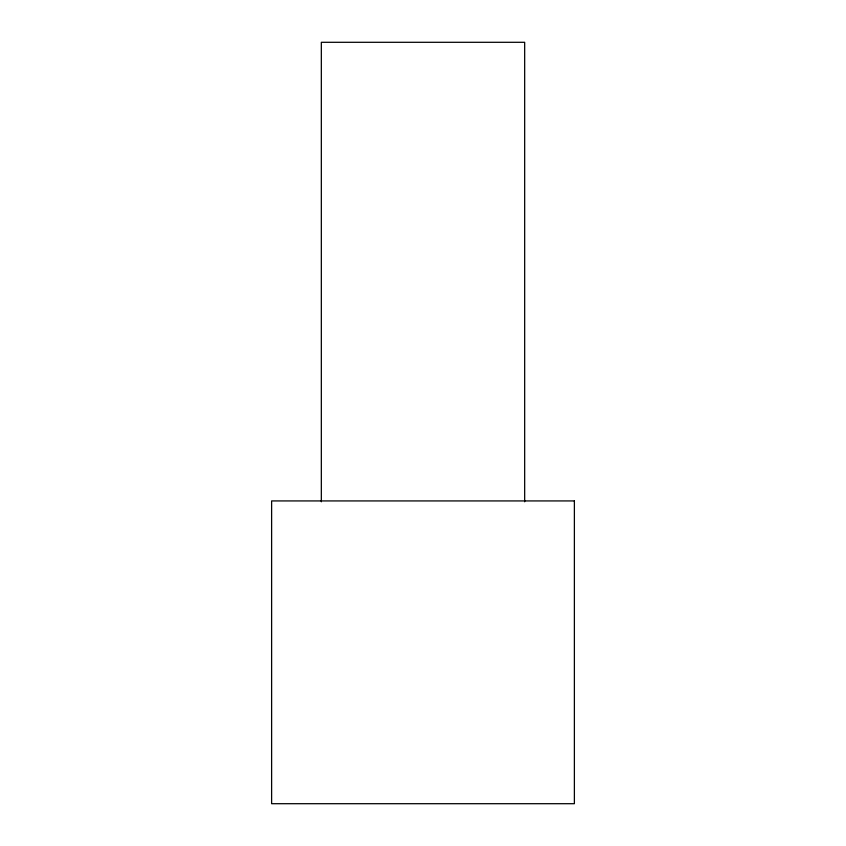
<?xml version="1.0" encoding="UTF-8"?>
<svg xmlns="http://www.w3.org/2000/svg" width="846" height="846" viewBox="0 0 846 846"><rect width="100%" height="100%" fill="white"/><g stroke="black" fill="none" stroke-linecap="round" stroke-linejoin="round"><path stroke-width="1.27" d="M524.668 501.794L524.668 42.3L321.332 42.3L321.332 501.794M574.381 500.927L271.619 500.927L271.619 803.7L574.381 803.7L574.381 500.927"/></g></svg>
